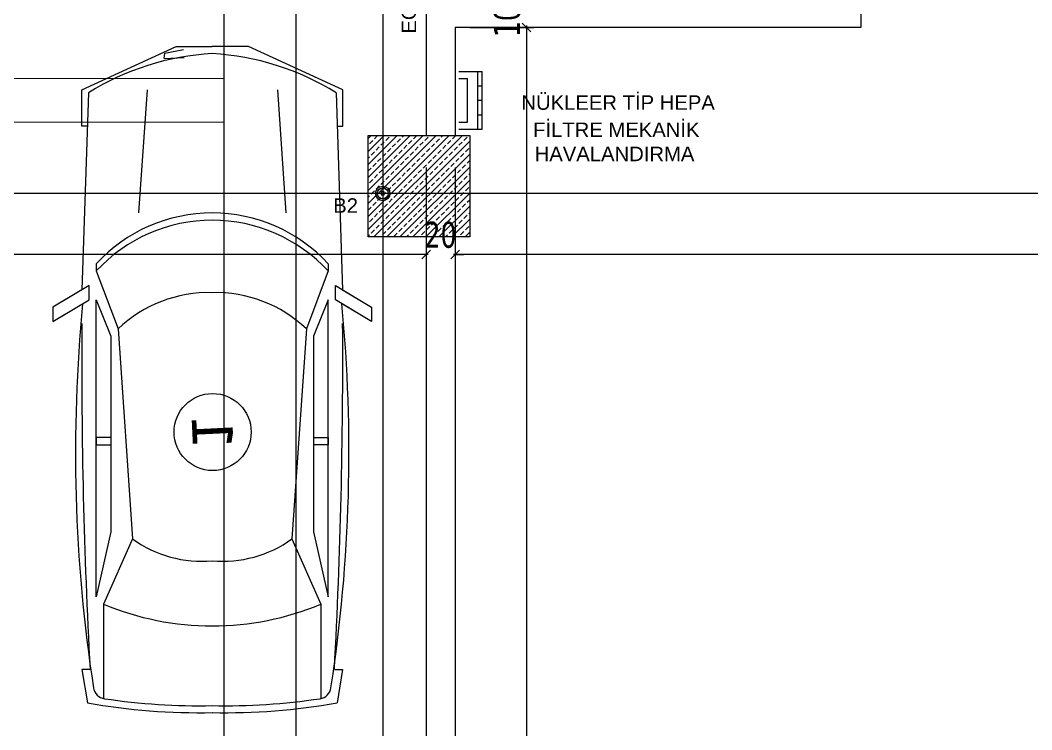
# Model space of a CAD drawing. Header units: millimetres. Extents: x 43168.9 to 43194.6, y -25545.1 to -25543.4.
# Drawn here: x 43169.1358 to 43169.2755, y -25544.058 to -25543.96 of the extents above; entities that cross this region are included whole.
import ezdxf
from ezdxf.enums import TextEntityAlignment as Align

# ---------------------------------------------------------------- set-up
doc = ezdxf.new("R2010")
doc.units = ezdxf.units.MM
doc.header["$LTSCALE"] = 200
for name, pattern in [('DASHDOT', [1, 0.5, -0.25, 0, -0.25]), ('DASHDOT2', [0.5, 0.25, -0.125, 0, -0.125]), ('DOT2', [0.125, 0, -0.125])]:
    doc.linetypes.add(name, pattern=pattern)
for name, color, linetype in [('aks_sgh', 5, 'DASHDOT2'), ('duv_sgh', 4, 'Continuous'), ('kolon-b.a_sgh', 6, 'Continuous'), ('olcuic_sgh', 183, 'Continuous'), ('tarama-betonarme_sgh', 223, 'Continuous'), ('tefris_sgh', 146, 'Continuous'), ('yapi-yaklasma_sgh', 41, 'DASHDOT'), ('yazi-genel_sgh', 7, 'Continuous')]:
    doc.layers.add(name, color=color, linetype=linetype)
doc.layers.add('MERDIVEN', color=7, linetype='Continuous', lineweight=18)
doc.styles.add('1-200', font='arial.ttf', dxfattribs={"height": 60})
doc.styles.add('dim', font='VERDANA.TTF', dxfattribs={"width": 0.7})
doc.styles.add('text1', font='VERDANA.TTF')
doc.styles.add('text2', font='arial.ttf')

msp = doc.modelspace()

# ---------------------------------------------------------------- hatches: boundary and pattern name
h = msp.add_hatch(color=256)
edge = h.paths.add_edge_path()
edge.add_arc((43169.18587904157, -25543.98391939969), 0.001, 0, 360)
edge = h.paths.add_edge_path(flags=16)
edge.add_arc((43169.18587904157, -25543.98391939969), 0.00075, 0, 360)
h = msp.add_hatch(color=256)
edge = h.paths.add_edge_path()
edge.add_arc((43169.18587904157, -25543.98391939969), 0.001, 0, 360)
edge = h.paths.add_edge_path(flags=16)
edge.add_arc((43169.18587904157, -25543.98391939969), 0.00075, 0, 360)

# ---------------------------------------------------------------- linework, layer by layer
at = {"color": 0, "linetype": 'ByBlock', "lineweight": -2}
for p, q in [((43169.20633207147, -25543.9616098544), (43169.20513207146, -25543.9604098544)), ((43169.20633207147, -25543.9616098544), (43169.20513207146, -25543.9604098544)), ((43169.18607904157, -25543.98371939969), (43169.18567904157, -25543.98371939969)), ((43169.18567904157, -25543.98371939969), (43169.18567904157, -25543.98411939969)), ((43169.18607904157, -25543.98371939969), (43169.18567904157, -25543.98371939969)), ((43169.18567904157, -25543.98371939969), (43169.18567904157, -25543.98411939969)), ((43169.18594975225, -25543.98384868901), (43169.18580833089, -25543.98399011037)), ((43169.18594975225, -25543.98399011037), (43169.18580833089, -25543.98384868901)), ((43169.18594975225, -25543.98384868901), (43169.18580833089, -25543.98399011037)), ((43169.18594975225, -25543.98399011037), (43169.18580833089, -25543.98384868901)), ((43169.18607904157, -25543.98411939969), (43169.18607904157, -25543.98371939969)), ((43169.18607904157, -25543.98411939969), (43169.18607904157, -25543.98371939969)), ((43169.18567904157, -25543.98411939969), (43169.18607904157, -25543.98411939969)), ((43169.18567904157, -25543.98411939969), (43169.18607904157, -25543.98411939969)), ((43169.19127904144, -25543.99293291105), (43169.19247904143, -25543.99173291104)), ((43169.19127904144, -25543.99293291105), (43169.19247904143, -25543.99173291104)), ((43169.19647904143, -25543.99173291104), (43169.19527904144, -25543.99293291105)), ((43169.19647904143, -25543.99173291104), (43169.19527904144, -25543.99293291105))]:
    msp.add_line(p, q, dxfattribs=at)
at = {"color": 0}
for p, q in [((43169.14433262855, -25543.96962067047), (43169.15734339241, -25543.96362056904)), ((43169.14433262855, -25543.96962067047), (43169.15734339241, -25543.96362056904)), ((43169.15581437332, -25543.96454884381), (43169.15837924238, -25543.96403965806)), ((43169.15734339241, -25543.96362056904), (43169.16234347694, -25543.96362056904)), ((43169.15734339241, -25543.96362056904), (43169.16234347694, -25543.96362056904)), ((43169.16734356146, -25543.96362056904), (43169.16234347694, -25543.96362056904)), ((43169.16734356146, -25543.96362056904), (43169.16234347694, -25543.96362056904)), ((43169.18035432532, -25543.96962067047), (43169.16734356146, -25543.96362056904)), ((43169.18035432532, -25543.96962067047), (43169.16734356146, -25543.96362056904)), ((43169.15570675644, -25543.9652995664), (43169.15581437332, -25543.96454884381)), ((43169.15570675644, -25543.9652995664), (43169.15845161732, -25543.96514495664)), ((43169.14433262855, -25543.97462075499), (43169.14433262855, -25543.96962067047)), ((43169.14433262855, -25543.97462075499), (43169.14433262855, -25543.96962067047)), ((43169.14524621992, -25543.97003790764), (43169.14434317264, -25543.99722113705)), ((43169.15334332479, -25543.96962067047), (43169.15218704486, -25543.98662095786)), ((43169.17134362908, -25543.96962067047), (43169.17249990901, -25543.98662095786)), ((43169.17944073395, -25543.97003790764), (43169.18034378123, -25543.99722113705)), ((43169.18035432532, -25543.97462075499), (43169.18035432532, -25543.96962067047)), ((43169.18035432532, -25543.97462075499), (43169.18035432532, -25543.96962067047)), ((43169.14434317264, -25543.97462075499), (43169.14433262855, -25543.97462075499)), ((43169.14509314661, -25543.97464566969), (43169.14433262855, -25543.97462075499)), ((43169.17959380727, -25543.97464566969), (43169.18035432532, -25543.97462075499)), ((43169.18034378123, -25543.97462075499), (43169.18035432532, -25543.97462075499)), ((43169.14634320646, -25543.9936210762), (43169.14634320646, -25543.9946210931)), ((43169.17834374742, -25543.9936210762), (43169.17834374742, -25543.9946210931)), ((43169.14634320646, -25543.9946210931), (43169.14934325717, -25544.00262122834)), ((43169.17834374742, -25543.9946210931), (43169.1753436967, -25544.00262122834)), ((43169.14534318955, -25543.99662112691), (43169.14034310502, -25543.99962117762)), ((43169.14534318955, -25543.99862116072), (43169.14534318955, -25543.99662112691)), ((43169.17934376432, -25543.99862116072), (43169.17934376432, -25543.99662112691)), ((43169.17934376432, -25543.99662112691), (43169.18434384885, -25543.99962117762)), ((43169.14434317264, -25543.99722113705), (43169.14034310502, -25543.99962117762)), ((43169.18034378123, -25543.99722113705), (43169.18434384885, -25543.99962117762)), ((43169.14034310502, -25544.00162121144), (43169.14534318955, -25543.99862116072)), ((43169.14034310502, -25544.00162121144), (43169.14434317264, -25543.99922117086)), ((43169.14634320646, -25544.03962185383), (43169.14634320646, -25543.99862116072)), ((43169.14634320646, -25543.99862116072), (43169.14834324026, -25544.00362124525)), ((43169.17834374742, -25543.99862116072), (43169.17634371361, -25544.00362124525)), ((43169.17834374742, -25544.03962185383), (43169.17834374742, -25543.99862116072)), ((43169.18434384885, -25544.00162121144), (43169.17934376432, -25543.99862116072)), ((43169.18434384885, -25544.00162121144), (43169.18034378123, -25543.99922117086)), ((43169.14034310502, -25543.99962117762), (43169.14034310502, -25544.00162121144)), ((43169.14034310502, -25543.99962117762), (43169.14034310502, -25544.00162121144)), ((43169.18434384885, -25543.99962117762), (43169.18434384885, -25544.00162121144)), ((43169.18434384885, -25543.99962117762), (43169.18434384885, -25544.00162121144)), ((43169.14934325717, -25544.00262122834), (43169.15134329098, -25544.03162171859)), ((43169.1753436967, -25544.00262122834), (43169.17334366289, -25544.03162171859)), ((43169.14834324026, -25544.00362124525), (43169.14834324026, -25544.03062170169)), ((43169.17634371361, -25544.00362124525), (43169.17634371361, -25544.03062170169)), ((43169.14834324026, -25544.01762148192), (43169.14634320646, -25544.01762148192)), ((43169.14634320646, -25544.01762148192), (43169.14634320646, -25544.01862149882)), ((43169.14634320646, -25544.01862149882), (43169.14834324026, -25544.01862149882)), ((43169.17634371361, -25544.01762148192), (43169.17834374742, -25544.01762148192)), ((43169.17834374742, -25544.01862149882), (43169.17634371361, -25544.01862149882)), ((43169.17834374742, -25544.01762148192), (43169.17834374742, -25544.01862149882)), ((43169.14834324026, -25544.03062170169), (43169.14634320646, -25544.03962185383)), ((43169.17634371361, -25544.03062170169), (43169.17834374742, -25544.03962185383)), ((43169.15134329098, -25544.03162171859), (43169.14734322335, -25544.04062187074)), ((43169.17334366289, -25544.03162171859), (43169.17734373052, -25544.04062187074)), ((43169.14734322335, -25544.04062187074), (43169.14734322335, -25544.05364623169)), ((43169.17734373052, -25544.04062187074), (43169.17734373052, -25544.05364623169)), ((43169.14434317264, -25544.04962202289), (43169.14511694371, -25544.05426464929)), ((43169.14534318955, -25544.04962202289), (43169.14434317264, -25544.04962202289)), ((43169.14548494233, -25544.04962202289), (43169.14434317264, -25544.04962202289)), ((43169.17920201154, -25544.04962202289), (43169.18034378123, -25544.04962202289)), ((43169.17934376432, -25544.04962202289), (43169.18034378123, -25544.04962202289)), ((43169.18034378123, -25544.04962202289), (43169.17957001016, -25544.05426464929))]:
    msp.add_line(p, q, dxfattribs=at)
msp.add_line((43169.15707978243, -25544.0171091389), (43169.15707978243, -25544.0171091389))
at = {"color": 0, "linetype": 'Continuous', "lineweight": -2}
for radius in [0.001, 0.001, 0.00075, 0.00075]:
    msp.add_circle((43169.18587904157, -25543.98391939969), radius, dxfattribs=at)
at = {"linetype": 'Continuous'}
msp.add_circle((43169.16239371998, -25544.01685523399), 0.005320000000000346, dxfattribs=at)
at = {"color": 0}
for centre, radius, start, end in [((43169.16434351075, -25544.00062119453), 0.03605612228057108, 93.17982954175338, 121.9821208195799), ((43169.16034344312, -25544.00062119453), 0.03605612228057108, 58.01787918042012, 86.82017045824662), ((43169.16234347694, -25544.00840704043), 0.02178608257773878, 90, 137.2587549555883), ((43169.16234347694, -25544.00840704043), 0.02178608257773878, 42.74124504441167, 90), ((43169.16234347694, -25544.00940705734), 0.02178608257773878, 90, 137.2587549555883), ((43169.16234347694, -25544.00940705734), 0.02178608257773878, 42.74124504441167, 90), ((43169.16184346849, -25544.0157214498), 0.0181072108613248, 88.41764539243664, 133.6573759964856), ((43169.16284348538, -25544.0157214498), 0.0181072108613248, 46.34262400351442, 91.58235460756336), ((43169.35785640332, -25544.01964505884), 0.2143856953616721, 174.5157722221091, 188.7238197954231), ((43168.96683055055, -25544.01964505884), 0.2143856953616721, 351.2761802045768, 5.484227777890904), ((43169.93490020914, -25544.0068573426), 0.7905727552520726, 179.6386925190084, 183.1008306676707), ((43168.38978674473, -25544.0068573426), 0.7905727552520726, 356.8991693323292, 0.3613074809916), ((43169.16084345158, -25544.01845482934), 0.01623637964533992, 234.1888356708188, 275.3009265807162), ((43169.16384350229, -25544.01845482934), 0.01623637964533992, 264.6990734192838, 305.8111643291812), ((43169.16234347694, -25544.00462126215), 0.03900065930309958, 247.3801356131465, 270), ((43169.16234347694, -25544.00462126215), 0.03900065930309958, 270, 292.6198643868535), ((43169.14773012962, -25544.05188830577), 0.0018, 188.7238197954231, 261.5115368966201), ((43169.17695682425, -25544.05188830577), 0.0018, 278.48846310338, 351.2761802045768), ((43169.16055587032, -25543.96595090957), 0.08868921503438901, 261.5115368966201, 271.1549237942075), ((43169.16413108355, -25543.96595090957), 0.08868921503438901, 268.8450762057925, 278.48846310338), ((43169.16055587032, -25543.96595090957), 0.08965309296207911, 260.0838130198713, 271.1549237942075), ((43169.16413108355, -25543.96595090957), 0.08965309296207911, 268.8450762057925, 279.9161869801287)]:
    msp.add_arc(centre, radius, start, end, dxfattribs=at)
at = {"layer": 'aks_sgh'}
for p, q in [((43169.17387904157, -25543.74091939969), (43169.17387904157, -25544.78991939969)), ((43169.18587904157, -25543.74091939969), (43169.18587904157, -25544.78991939969)), ((43169.99087959111, -25543.98391939969), (43169.01487849203, -25543.98391939969))]:
    msp.add_line(p, q, dxfattribs=at)
at = {"layer": 'duv_sgh'}
for p, q in [((43169.19187904143, -25543.85191939969), (43169.19187904143, -25543.97591939969)), ((43169.25187904127, -25543.95691939982), (43169.25187904127, -25543.9610098544)), ((43169.19587904144, -25543.9610098544), (43169.19587904144, -25543.97591939969)), ((43169.25187904127, -25543.9610098544), (43169.19587904144, -25543.9610098544)), ((43169.19187904143, -25543.98991939969), (43169.19187904143, -25544.09791939969)), ((43169.19587904144, -25543.98991939969), (43169.19587904144, -25544.09791939969))]:
    msp.add_line(p, q, dxfattribs=at)
at = {"layer": 'kolon-b.a_sgh'}
for p, q in [((43169.18387904157, -25543.97591939969), (43169.19787904157, -25543.97591939969)), ((43169.18387904157, -25543.98991939969), (43169.18387904157, -25543.97591939969)), ((43169.19787904157, -25543.97591939969), (43169.19787904157, -25543.98991939969)), ((43169.19787904157, -25543.98991939969), (43169.18387904157, -25543.98991939969))]:
    msp.add_line(p, q, dxfattribs=at)
at = {"layer": 'MERDIVEN', "linetype": 'DOT2', "ltscale": 0.2}
for p, q in [((43169.06386844736, -25543.96806593365), (43169.19587904144, -25543.96806593365)), ((43169.06386844736, -25543.97406593365), (43169.19587904144, -25543.97406593365))]:
    msp.add_line(p, q, dxfattribs=at)
at = {"layer": 'olcuic_sgh'}
for p, q in [((43169.19787904144, -25543.9610098544), (43169.20673207146, -25543.9610098544)), ((43169.19787904144, -25543.9610098544), (43169.20673207146, -25543.9610098544)), ((43169.20573207146, -25543.9607598544), (43169.20573207146, -25544.46516939969)), ((43169.20573207146, -25543.9610098544), (43169.20573207146, -25543.9622098544)), ((43169.19187904143, -25543.98033291104), (43169.19187904143, -25543.99333291104)), ((43169.19187904143, -25543.98033291104), (43169.19187904143, -25543.99333291104)), ((43169.19587904144, -25543.98033291104), (43169.19587904144, -25543.99333291104)), ((43169.19587904144, -25543.98033291104), (43169.19587904144, -25543.99333291104)), ((43169.19212904143, -25543.99233291104), (43169.06874999902, -25543.99233291104)), ((43169.19187904143, -25543.99233291104), (43169.19067904144, -25543.99233291104)), ((43169.36712904143, -25543.99233291104), (43169.19562904143, -25543.99233291104)), ((43169.19587904144, -25543.99233291104), (43169.19707904143, -25543.99233291104))]:
    msp.add_line(p, q, dxfattribs=at)
at = {"layer": 'tarama-betonarme_sgh'}
for p, q in [((43169.18387904157, -25543.97633205786), (43169.18429169975, -25543.97591939969)), ((43169.18387904157, -25543.97812810909), (43169.18608775097, -25543.97591939969)), ((43169.18387904157, -25543.97992416031), (43169.18788380219, -25543.97591939969)), ((43169.18387904157, -25543.98172021154), (43169.18967985342, -25543.97591939969)), ((43169.18387904157, -25543.98351626276), (43169.19147590464, -25543.97591939969)), ((43169.18387904157, -25543.98531231398), (43169.19327195587, -25543.97591939969)), ((43169.18387904157, -25543.98710836521), (43169.19506800709, -25543.97591939969)), ((43169.18387904157, -25543.98890441643), (43169.19686405831, -25543.97591939969)), ((43169.18405413451, -25543.97705499093), (43169.18450314731, -25543.97660597812)), ((43169.18466010954, -25543.98991939969), (43169.19787904157, -25543.97670046766)), ((43169.18472765372, -25543.97638147172), (43169.18517666652, -25543.97593245891)), ((43169.18562567933, -25543.97727949733), (43169.18607469213, -25543.97683048452)), ((43169.18629919854, -25543.97660597812), (43169.18674821134, -25543.97615696531)), ((43169.18697271775, -25543.97593245891), (43169.18698577697, -25543.97591939969)), ((43169.18719722415, -25543.97750400373), (43169.18764623695, -25543.97705499093)), ((43169.18787074336, -25543.97683048452), (43169.18831975616, -25543.97638147172)), ((43169.18854426256, -25543.97615696531), (43169.1887818282, -25543.97591939969)), ((43169.18944228818, -25543.97705499093), (43169.18989130099, -25543.97660597812)), ((43169.19011580739, -25543.97638147172), (43169.19056482019, -25543.97593245891)), ((43169.191013833, -25543.97727949733), (43169.1914628458, -25543.97683048452)), ((43169.19168735221, -25543.97660597812), (43169.19213636502, -25543.97615696531)), ((43169.19236087142, -25543.97593245891), (43169.19237393064, -25543.97591939969)), ((43169.19258537782, -25543.97750400373), (43169.19303439063, -25543.97705499093)), ((43169.19325889703, -25543.97683048452), (43169.19370790984, -25543.97638147172)), ((43169.19393241624, -25543.97615696531), (43169.19416998186, -25543.97591939969)), ((43169.19483044185, -25543.97705499093), (43169.19527945466, -25543.97660597812)), ((43169.19550396106, -25543.97638147172), (43169.19595297387, -25543.97593245891)), ((43169.19640198667, -25543.97727949733), (43169.19685099948, -25543.97683048452)), ((43169.19707550588, -25543.97660597812), (43169.19752451869, -25543.97615696531)), ((43169.19774902509, -25543.97593245891), (43169.19776208432, -25543.97591939969)), ((43169.18427864091, -25543.97862653575), (43169.18472765372, -25543.97817752294)), ((43169.18495216012, -25543.97795301654), (43169.18540117292, -25543.97750400373)), ((43169.18585018573, -25543.97885104215), (43169.18629919854, -25543.97840202934)), ((43169.18652370494, -25543.97817752294), (43169.18697271775, -25543.97772851013)), ((43169.18809524976, -25543.97840202934), (43169.18854426256, -25543.97795301654)), ((43169.18876876897, -25543.97772851013), (43169.18921778178, -25543.97727949733)), ((43169.18966679458, -25543.97862653575), (43169.19011580739, -25543.97817752294)), ((43169.19034031379, -25543.97795301654), (43169.1907893266, -25543.97750400373)), ((43169.1912383394, -25543.97885104215), (43169.19168735221, -25543.97840202934)), ((43169.19191185862, -25543.97817752294), (43169.19236087142, -25543.97772851013)), ((43169.19348340343, -25543.97840202934), (43169.19393241624, -25543.97795301654)), ((43169.19415692264, -25543.97772851013), (43169.19460593544, -25543.97727949733)), ((43169.19505494826, -25543.97862653575), (43169.19550396106, -25543.97817752294)), ((43169.19572846746, -25543.97795301654), (43169.19617748027, -25543.97750400373)), ((43169.19662649307, -25543.97885104215), (43169.19707550588, -25543.97840202934)), ((43169.19730001228, -25543.97817752294), (43169.19774902509, -25543.97772851013)), ((43169.18387904157, -25543.97902613509), (43169.18405413451, -25543.97885104215)), ((43169.18450314731, -25543.98019808057), (43169.18495216012, -25543.97974906776)), ((43169.18517666652, -25543.97952456136), (43169.18562567933, -25543.97907554855)), ((43169.18645616077, -25543.98991939969), (43169.19787904157, -25543.97849651888)), ((43169.18674821134, -25543.97974906776), (43169.18719722415, -25543.97930005496)), ((43169.18742173055, -25543.97907554855), (43169.18787074336, -25543.97862653575)), ((43169.18831975616, -25543.97997357417), (43169.18876876897, -25543.97952456136)), ((43169.18899327537, -25543.97930005496), (43169.18944228818, -25543.97885104215)), ((43169.18989130099, -25543.98019808057), (43169.19034031379, -25543.97974906776)), ((43169.19056482019, -25543.97952456136), (43169.191013833, -25543.97907554855)), ((43169.19213636502, -25543.97974906776), (43169.19258537782, -25543.97930005496)), ((43169.19280988423, -25543.97907554855), (43169.19325889703, -25543.97862653575)), ((43169.19370790984, -25543.97997357417), (43169.19415692264, -25543.97952456136)), ((43169.19438142904, -25543.97930005496), (43169.19483044185, -25543.97885104215)), ((43169.19527945466, -25543.98019808057), (43169.19572846746, -25543.97974906776)), ((43169.19595297387, -25543.97952456136), (43169.19640198667, -25543.97907554855)), ((43169.19752451869, -25543.97974906776), (43169.19787904157, -25543.97939454488)), ((43169.18387904157, -25543.98082218631), (43169.18427864091, -25543.98042258697)), ((43169.18540117292, -25543.98109610618), (43169.18585018573, -25543.98064709338)), ((43169.18607469213, -25543.98042258697), (43169.18652370494, -25543.97997357417)), ((43169.18697271775, -25543.98132061258), (43169.18742173055, -25543.98087159978)), ((43169.18764623695, -25543.98064709338), (43169.18809524976, -25543.98019808057)), ((43169.18825221198, -25543.98991939969), (43169.19787904157, -25543.9802925701)), ((43169.18854426256, -25543.98154511899), (43169.18899327537, -25543.98109610618)), ((43169.18921778178, -25543.98087159978), (43169.18966679458, -25543.98042258697)), ((43169.1907893266, -25543.98109610618), (43169.1912383394, -25543.98064709338)), ((43169.1914628458, -25543.98042258697), (43169.19191185862, -25543.97997357417)), ((43169.19236087142, -25543.98132061258), (43169.19280988423, -25543.98087159978)), ((43169.19303439063, -25543.98064709338), (43169.19348340343, -25543.98019808057)), ((43169.19393241624, -25543.98154511899), (43169.19438142904, -25543.98109610618)), ((43169.19460593544, -25543.98087159978), (43169.19505494826, -25543.98042258697)), ((43169.19617748027, -25543.98109610618), (43169.19662649307, -25543.98064709338)), ((43169.19685099948, -25543.98042258697), (43169.19730001228, -25543.97997357417)), ((43169.19774902509, -25543.98132061258), (43169.19787904157, -25543.98119059611)), ((43169.18405413451, -25543.9824431446), (43169.18450314731, -25543.98199413179)), ((43169.18472765372, -25543.98176962539), (43169.18517666652, -25543.98132061258)), ((43169.18562567933, -25543.982667651), (43169.18607469213, -25543.9822186382)), ((43169.18629919854, -25543.98199413179), (43169.18674821134, -25543.98154511899)), ((43169.18719722415, -25543.9828921574), (43169.18764623695, -25543.9824431446)), ((43169.18787074336, -25543.9822186382), (43169.18831975616, -25543.98176962539)), ((43169.18944228818, -25543.9824431446), (43169.18989130099, -25543.98199413179)), ((43169.19004826321, -25543.98991939969), (43169.19787904157, -25543.98208862133)), ((43169.19011580739, -25543.98176962539), (43169.19056482019, -25543.98132061258)), ((43169.191013833, -25543.982667651), (43169.1914628458, -25543.9822186382)), ((43169.19168735221, -25543.98199413179), (43169.19213636502, -25543.98154511899)), ((43169.19258537782, -25543.9828921574), (43169.19303439063, -25543.9824431446)), ((43169.19325889703, -25543.9822186382), (43169.19370790984, -25543.98176962539)), ((43169.19483044185, -25543.9824431446), (43169.19527945466, -25543.98199413179)), ((43169.19550396106, -25543.98176962539), (43169.19595297387, -25543.98132061258)), ((43169.19640198667, -25543.982667651), (43169.19685099948, -25543.9822186382)), ((43169.19707550588, -25543.98199413179), (43169.19752451869, -25543.98154511899)), ((43169.18427864091, -25543.98401468942), (43169.18472765372, -25543.98356567662)), ((43169.18495216012, -25543.98334117021), (43169.18540117292, -25543.9828921574)), ((43169.18585018573, -25543.98423919582), (43169.18629919854, -25543.98379018302)), ((43169.18652370494, -25543.98356567662), (43169.18697271775, -25543.98311666381)), ((43169.18742173055, -25543.98446370223), (43169.18787074336, -25543.98401468942)), ((43169.18809524976, -25543.98379018302), (43169.18854426256, -25543.98334117021)), ((43169.18876876897, -25543.98311666381), (43169.18921778178, -25543.982667651)), ((43169.18966679458, -25543.98401468942), (43169.19011580739, -25543.98356567662)), ((43169.19034031379, -25543.98334117021), (43169.1907893266, -25543.9828921574)), ((43169.1912383394, -25543.98423919582), (43169.19168735221, -25543.98379018302)), ((43169.19184431444, -25543.98991939969), (43169.19787904157, -25543.98388467255)), ((43169.19191185862, -25543.98356567662), (43169.19236087142, -25543.98311666381)), ((43169.19280988423, -25543.98446370223), (43169.19325889703, -25543.98401468942)), ((43169.19348340343, -25543.98379018302), (43169.19393241624, -25543.98334117021)), ((43169.19415692264, -25543.98311666381), (43169.19460593544, -25543.982667651)), ((43169.19505494826, -25543.98401468942), (43169.19550396106, -25543.98356567662)), ((43169.19572846746, -25543.98334117021), (43169.19617748027, -25543.9828921574)), ((43169.19662649307, -25543.98423919582), (43169.19707550588, -25543.98379018302)), ((43169.19730001228, -25543.98356567662), (43169.19774902509, -25543.98311666381)), ((43169.18387904157, -25543.98441428876), (43169.18405413451, -25543.98423919582)), ((43169.18450314731, -25543.98558623424), (43169.18495216012, -25543.98513722144)), ((43169.18517666652, -25543.98491271503), (43169.18562567933, -25543.98446370223)), ((43169.18607469213, -25543.98581074064), (43169.18652370494, -25543.98536172784)), ((43169.18674821134, -25543.98513722144), (43169.18719722415, -25543.98468820863)), ((43169.18831975616, -25543.98536172784), (43169.18876876897, -25543.98491271503)), ((43169.18899327537, -25543.98468820863), (43169.18944228818, -25543.98423919582)), ((43169.18989130099, -25543.98558623424), (43169.19034031379, -25543.98513722144)), ((43169.19056482019, -25543.98491271503), (43169.191013833, -25543.98446370223)), ((43169.1914628458, -25543.98581074064), (43169.19191185862, -25543.98536172784)), ((43169.19213636502, -25543.98513722144), (43169.19258537782, -25543.98468820863)), ((43169.19370790984, -25543.98536172784), (43169.19415692264, -25543.98491271503)), ((43169.19438142904, -25543.98468820863), (43169.19483044185, -25543.98423919582)), ((43169.19527945466, -25543.98558623424), (43169.19572846746, -25543.98513722144)), ((43169.19595297387, -25543.98491271503), (43169.19640198667, -25543.98446370223)), ((43169.19685099948, -25543.98581074064), (43169.19730001228, -25543.98536172784)), ((43169.19752451869, -25543.98513722144), (43169.19787904157, -25543.98478269855)), ((43169.18387904157, -25543.98621033999), (43169.18427864091, -25543.98581074064)), ((43169.18472765372, -25543.98715777906), (43169.18517666652, -25543.98670876626)), ((43169.18540117292, -25543.98648425985), (43169.18585018573, -25543.98603524705)), ((43169.18697271775, -25543.98670876626), (43169.18742173055, -25543.98625975345)), ((43169.18764623695, -25543.98603524705), (43169.18809524976, -25543.98558623424)), ((43169.18854426256, -25543.98693327266), (43169.18899327537, -25543.98648425985)), ((43169.18921778178, -25543.98625975345), (43169.18966679458, -25543.98581074064)), ((43169.19011580739, -25543.98715777906), (43169.19056482019, -25543.98670876626)), ((43169.1907893266, -25543.98648425985), (43169.1912383394, -25543.98603524705)), ((43169.19236087142, -25543.98670876626), (43169.19280988423, -25543.98625975345)), ((43169.19303439063, -25543.98603524705), (43169.19348340343, -25543.98558623424)), ((43169.19364036566, -25543.98991939969), (43169.19787904157, -25543.98568072378)), ((43169.19393241624, -25543.98693327266), (43169.19438142904, -25543.98648425985)), ((43169.19460593544, -25543.98625975345), (43169.19505494826, -25543.98581074064)), ((43169.19550396106, -25543.98715777906), (43169.19595297387, -25543.98670876626)), ((43169.19617748027, -25543.98648425985), (43169.19662649307, -25543.98603524705)), ((43169.19774902509, -25543.98670876626), (43169.19787904157, -25543.98657874978)), ((43169.18405413451, -25543.98783129827), (43169.18450314731, -25543.98738228546)), ((43169.18562567933, -25543.98805580468), (43169.18607469213, -25543.98760679187)), ((43169.18629919854, -25543.98738228546), (43169.18674821134, -25543.98693327266)), ((43169.18719722415, -25543.98828031108), (43169.18764623695, -25543.98783129827)), ((43169.18787074336, -25543.98760679187), (43169.18831975616, -25543.98715777906)), ((43169.18876876897, -25543.98850481748), (43169.18921778178, -25543.98805580468)), ((43169.18944228818, -25543.98783129827), (43169.18989130099, -25543.98738228546)), ((43169.191013833, -25543.98805580468), (43169.1914628458, -25543.98760679187)), ((43169.19168735221, -25543.98738228546), (43169.19213636502, -25543.98693327266)), ((43169.19258537782, -25543.98828031108), (43169.19303439063, -25543.98783129827)), ((43169.19325889703, -25543.98760679187), (43169.19370790984, -25543.98715777906)), ((43169.19415692264, -25543.98850481748), (43169.19460593544, -25543.98805580468)), ((43169.19483044185, -25543.98783129827), (43169.19527945466, -25543.98738228546)), ((43169.19543641689, -25543.98991939969), (43169.19787904157, -25543.987476775)), ((43169.19640198667, -25543.98805580468), (43169.19685099948, -25543.98760679187)), ((43169.19707550588, -25543.98738228546), (43169.19752451869, -25543.98693327266)), ((43169.18387904157, -25543.98980244243), (43169.18405413451, -25543.9896273495)), ((43169.18427864091, -25543.98940284309), (43169.18472765372, -25543.98895383029)), ((43169.18495216012, -25543.98872932388), (43169.18540117292, -25543.98828031108)), ((43169.18585018573, -25543.9896273495), (43169.18629919854, -25543.98917833669)), ((43169.18652370494, -25543.98895383029), (43169.18697271775, -25543.98850481748)), ((43169.18742173055, -25543.9898518559), (43169.18787074336, -25543.98940284309)), ((43169.18809524976, -25543.98917833669), (43169.18854426256, -25543.98872932388)), ((43169.18915023799, -25543.98991939969), (43169.18944228818, -25543.9896273495)), ((43169.18966679458, -25543.98940284309), (43169.19011580739, -25543.98895383029)), ((43169.19034031379, -25543.98872932388), (43169.1907893266, -25543.98828031108)), ((43169.1912383394, -25543.9896273495), (43169.19168735221, -25543.98917833669)), ((43169.19191185862, -25543.98895383029), (43169.19236087142, -25543.98850481748)), ((43169.19280988423, -25543.9898518559), (43169.19325889703, -25543.98940284309)), ((43169.19348340343, -25543.98917833669), (43169.19393241624, -25543.98872932388)), ((43169.19453839166, -25543.98991939969), (43169.19483044185, -25543.9896273495)), ((43169.19505494826, -25543.98940284309), (43169.19550396106, -25543.98895383029)), ((43169.19572846746, -25543.98872932388), (43169.19617748027, -25543.98828031108)), ((43169.19662649307, -25543.9896273495), (43169.19707550588, -25543.98917833669)), ((43169.19723246811, -25543.98991939969), (43169.19787904157, -25543.98927282623)), ((43169.19730001228, -25543.98895383029), (43169.19774902509, -25543.98850481748)), ((43169.18555813554, -25543.98991939969), (43169.18562567933, -25543.9898518559)), ((43169.19094628921, -25543.98991939969), (43169.191013833, -25543.9898518559)), ((43169.19633444289, -25543.98991939969), (43169.19640198667, -25543.9898518559))]:
    msp.add_line(p, q, dxfattribs=at)
at = {"layer": 'tefris_sgh'}
for p, q in [((43169.19637904143, -25543.96706593365), (43169.19958633998, -25543.96706593365)), ((43169.19899462024, -25543.97506593365), (43169.19899462024, -25543.96706593365)), ((43169.19958633998, -25543.97506593365), (43169.19958633998, -25543.96706593365)), ((43169.19637904143, -25543.96806593365), (43169.19758633998, -25543.96806593365)), ((43169.19758633998, -25543.97406593365), (43169.19758633998, -25543.96806593365)), ((43169.19899462024, -25543.96907692269), (43169.19958633998, -25543.96907692269)), ((43169.19899462024, -25543.97106593365), (43169.19958633998, -25543.97106593365)), ((43169.19637904143, -25543.97406593365), (43169.19758633998, -25543.97406593365)), ((43169.19899462024, -25543.97305494461), (43169.19958633998, -25543.97305494461)), ((43169.19637904143, -25543.97506593365), (43169.19958633998, -25543.97506593365))]:
    msp.add_line(p, q, dxfattribs=at)
at = {"layer": 'yapi-yaklasma_sgh'}
msp.add_line((43169.16399999889, -25544.72614544623), (43169.16399999889, -25543.79832022829), dxfattribs=at)

# ---------------------------------------------------------------- texts
at = {"linetype": 'Continuous', "style": 'text1', "text_generation_flag": 4}
msp.add_attdef('1', text='', height=0.005600000000000653, rotation=92.73556609848184, dxfattribs=at).set_placement((43169.16239371998, -25544.01685523399), align=Align.MIDDLE)
at = {"layer": 'aks_sgh', "style": '1-200'}
msp.add_text('B2', height=0.002, rotation=5.211020732175437e-06, dxfattribs=at).set_placement((43169.1790471581, -25543.98659223039))
msp.add_text('B2', height=0.002, rotation=5.211020732175437e-06, dxfattribs=at).set_placement((43169.1790471581, -25543.98659223039))
at = {"layer": 'olcuic_sgh', "color": 2, "style": 'dim', "width": 0.7}
msp.add_text('10', height=0.0036, rotation=90, dxfattribs=at).set_placement((43169.20482085588, -25543.96233438093))
msp.add_text('20', height=0.0036, dxfattribs=at).set_placement((43169.19165352095, -25543.9914204866))
at = {"layer": 'yazi-genel_sgh', "style": 'text2'}
msp.add_text('EGZOS BORUSU', height=0.002, rotation=90, dxfattribs=at).set_placement((43169.1904858431, -25543.96186403585))
for s, p in [('NÜKLEER TİP HEPA ', (43169.20501299174, -25543.97237268964)), ('FİLTRE MEKANİK ', (43169.20662622503, -25543.97613439951)), ('HAVALANDIRMA', (43169.20684587032, -25543.97946773285))]:
    msp.add_text(s, height=0.002, dxfattribs=at).set_placement(p)

doc.saveas('drawing.dxf')
